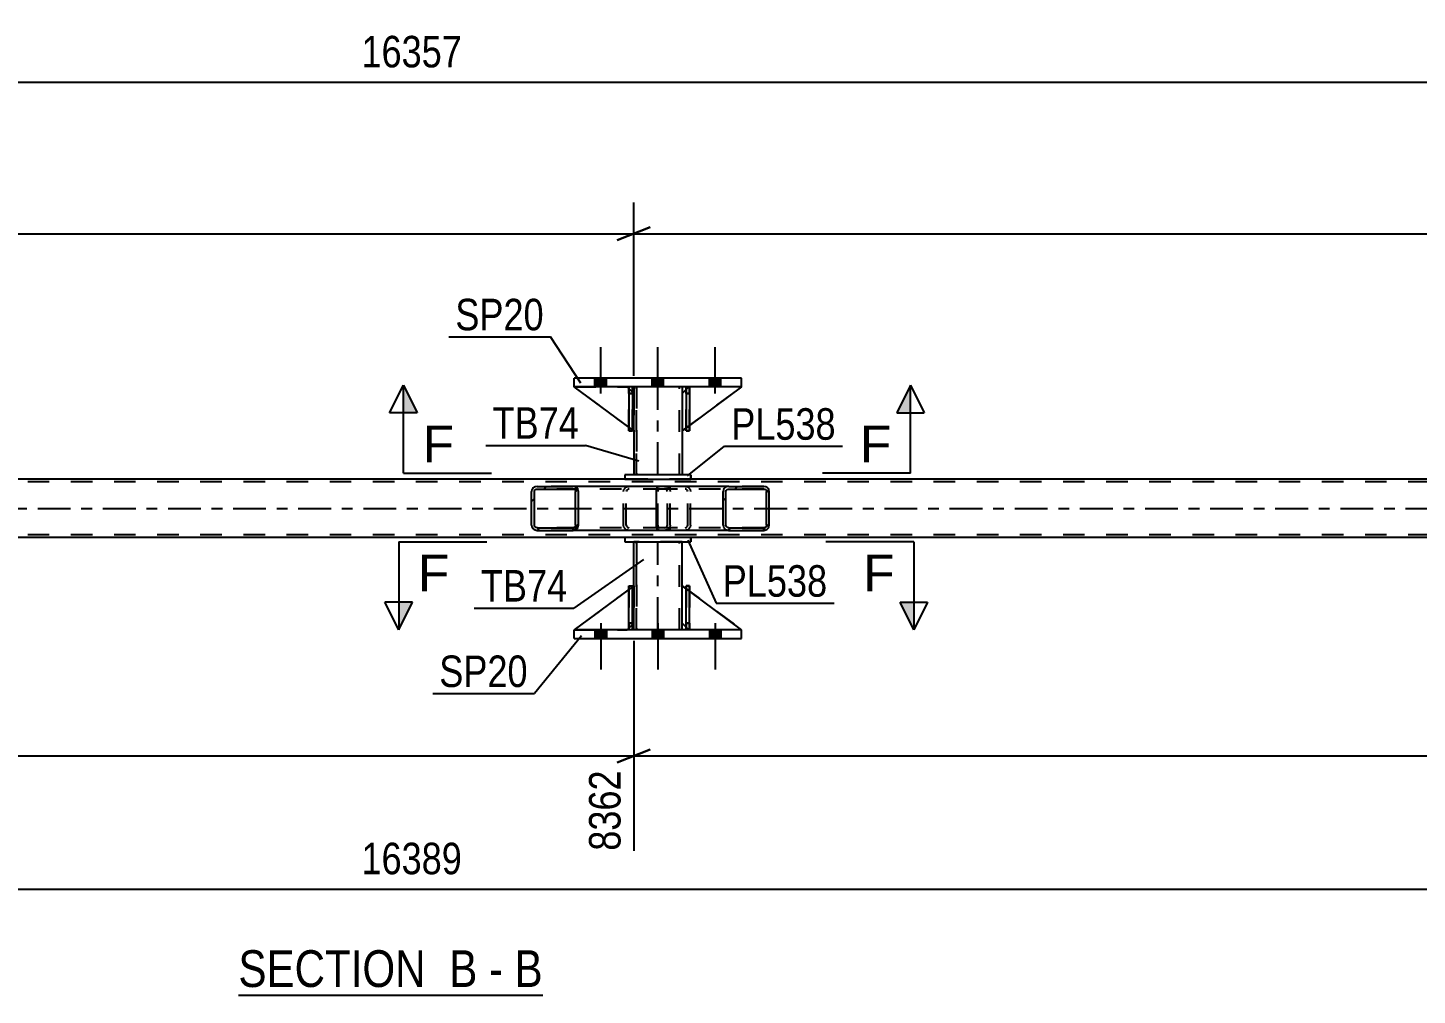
# Model space of a CAD drawing. Header units: millimetres. Extents: x -78 to 763, y -436 to 158.
# Drawn here: x 300.4 to 426.7, y -269.1 to -181.1 of the extents above; entities that cross this region are included whole.
import ezdxf

# ---------------------------------------------------------------- set-up
doc = ezdxf.new("R2010")
doc.units = ezdxf.units.MM
doc.linetypes.add('DXK_LINE_DOT2', pattern=[3.9198, 1.9599, -1.9599])
doc.linetypes.add('DXK_LINE_DOT3', pattern=[5.9187, 2.979, -0.9799, 0.9799, -0.9799])
doc.styles.add('Arial', font='ARIAL.TTF', dxfattribs={"height": 0.2})
doc.styles.add('Arial Narrow', font='ARIALN.TTF', dxfattribs={"height": 0.2})

# ---------------------------------------------------------------- blocks, each defined once
blk = doc.blocks.new('Unknown-814184979-12 - 5260')
at = {"color": 6, "linetype": 'Continuous'}
blk.add_line((319.59, -269.1), (347.24, -269.1), dxfattribs=at)
at = {"color": 0, "linetype": 'Continuous'}
for points in [[(337.7, -268.35), (337.7, -264.85), (319.59, -264.85), (319.59, -268.35)], [(341.31, -268.35), (341.31, -264.85), (338.75, -264.85), (338.75, -268.35)], [(343.63, -268.35), (343.63, -264.85), (342.36, -264.85), (342.36, -268.35)], [(347.24, -268.35), (347.24, -264.85), (344.68, -264.85), (344.68, -268.35)]]:
    blk.add_wipeout(points, dxfattribs=at)
at = {"color": 7, "linetype": 'Continuous', "style": 'Arial Narrow'}
for s, p in [('SECTION ', (319.59, -268.35)), ('B', (338.75, -268.35)), ('B', (344.68, -268.35)), ('-', (342.36, -268.35))]:
    blk.add_text(s, height=3.34, dxfattribs=at).set_placement(p)
blk = doc.blocks.new('Part-814184979-5375 - 5260')
at = {"color": 2, "linetype": 'Continuous'}
for p, q in [((360.27, -214.04), (359.91, -214.4)), ((359.91, -214.4), (359.91, -217.8)), ((365.31, -213.8), (360.59, -217.3)), ((360.27, -217.54), (359.91, -217.8))]:
    blk.add_line(p, q, dxfattribs=at)
at = {"color": 7, "linetype": 'DXK_LINE_DOT2'}
for p, q in [((360.51, -213.8), (360.27, -214.04)), ((365.31, -213.8), (360.51, -213.8)), ((360.59, -217.3), (360.27, -217.54))]:
    blk.add_line(p, q, dxfattribs=at)
blk = doc.blocks.new('Part-814184979-5311 - 5260')
at = {"color": 7, "linetype": 'DXK_LINE_DOT2'}
for p, q in [((360.59, -231.88), (360.27, -231.88)), ((360.27, -235.28), (360.27, -231.88)), ((360.27, -231.88), (360.27, -235.88)), ((360.59, -231.88), (360.59, -235.28)), ((360.59, -235.88), (360.59, -231.88)), ((360.59, -235.28), (360.27, -235.28)), ((360.27, -235.88), (360.27, -235.28)), ((360.59, -235.88), (360.27, -235.88)), ((360.59, -235.28), (360.59, -235.88)), ((360.59, -235.88), (360.59, -235.88))]:
    blk.add_line(p, q, dxfattribs=at)
blk = doc.blocks.new('Part-814184979-5313 - 5260')
at = {"color": 2, "linetype": 'Continuous'}
for p, q in [((360.27, -235.88), (360.27, -231.88)), ((360.27, -231.88), (360.59, -231.88)), ((360.59, -235.88), (360.59, -231.88)), ((360.27, -235.88), (360.27, -235.88)), ((360.59, -235.88), (360.27, -235.88))]:
    blk.add_line(p, q, dxfattribs=at)
at = {"color": 7, "linetype": 'DXK_LINE_DOT2'}
for p, q in [((360.27, -231.88), (360.27, -235.28)), ((360.59, -235.28), (360.59, -231.88)), ((360.27, -235.28), (360.27, -235.88)), ((360.27, -235.28), (360.59, -235.28)), ((360.59, -235.88), (360.59, -235.28)), ((360.59, -235.88), (360.59, -235.88))]:
    blk.add_line(p, q, dxfattribs=at)
blk = doc.blocks.new('Part-814184979-5324 - 5260')
at = {"color": 2, "linetype": 'Continuous'}
for p, q in [((355.51, -213.8), (355.51, -214.4)), ((359.91, -213.8), (359.91, -214.4)), ((355.51, -217.8), (355.51, -221.8)), ((359.91, -217.8), (359.91, -221.8))]:
    blk.add_line(p, q, dxfattribs=at)
at = {"color": 7, "linetype": 'DXK_LINE_DOT2'}
for p, q in [((359.91, -213.8), (355.51, -213.8)), ((355.51, -213.8), (355.51, -221.8)), ((355.51, -214.4), (355.51, -217.8)), ((355.75, -221.8), (355.75, -213.8)), ((355.75, -213.8), (355.75, -221.8)), ((359.67, -221.8), (359.67, -213.8)), ((359.67, -221.8), (359.67, -213.8)), ((359.91, -213.8), (359.91, -221.8)), ((359.91, -214.4), (359.91, -217.8)), ((359.91, -221.8), (355.51, -221.8))]:
    blk.add_line(p, q, dxfattribs=at)
at = {"color": 7, "linetype": 'DXK_LINE_DOT3'}
blk.add_line((357.71, -221.8), (357.71, -213.8), dxfattribs=at)
blk = doc.blocks.new('Part-814184979-5329 - 5260')
at = {"color": 2, "linetype": 'Continuous'}
for p, q in [((354.71, -221.8), (354.71, -222.2)), ((360.71, -221.8), (354.71, -221.8)), ((354.71, -222.2), (360.71, -222.2)), ((360.71, -221.8), (360.71, -222.2)), ((360.71, -221.8), (360.71, -221.8)), ((360.71, -222.2), (360.71, -222.2))]:
    blk.add_line(p, q, dxfattribs=at)
at = {"color": 7, "linetype": 'DXK_LINE_DOT2'}
for p, q in [((354.71, -221.8), (354.71, -222.2)), ((360.71, -222.2), (360.71, -221.8)), ((360.71, -221.8), (360.71, -221.8)), ((360.71, -222.2), (360.71, -222.2))]:
    blk.add_line(p, q, dxfattribs=at)
blk = doc.blocks.new('Part-814184979-5334 - 5260')
at = {"color": 2, "linetype": 'Continuous'}
for p, q in [((354.71, -227.48), (354.71, -227.88)), ((360.71, -227.48), (354.71, -227.48)), ((354.71, -227.88), (360.71, -227.88)), ((360.71, -227.48), (360.71, -227.88)), ((360.71, -227.48), (360.71, -227.48)), ((360.71, -227.88), (360.71, -227.88))]:
    blk.add_line(p, q, dxfattribs=at)
at = {"color": 7, "linetype": 'DXK_LINE_DOT2'}
for p, q in [((354.71, -227.48), (354.71, -227.88)), ((360.71, -227.88), (360.71, -227.48)), ((360.71, -227.48), (360.71, -227.48)), ((360.71, -227.88), (360.71, -227.88))]:
    blk.add_line(p, q, dxfattribs=at)
blk = doc.blocks.new('Part-814184979-5339 - 5260')
at = {"color": 2, "linetype": 'Continuous'}
for p, q in [((355.51, -231.88), (355.51, -227.88)), ((359.91, -231.88), (359.91, -227.88)), ((355.51, -235.88), (355.51, -235.28)), ((359.91, -235.88), (359.91, -235.28))]:
    blk.add_line(p, q, dxfattribs=at)
at = {"color": 7, "linetype": 'DXK_LINE_DOT2'}
for p, q in [((359.91, -227.88), (355.51, -227.88)), ((355.51, -235.88), (355.51, -227.88)), ((355.75, -235.88), (355.75, -227.88)), ((355.75, -227.88), (355.75, -235.88)), ((359.67, -235.88), (359.67, -227.88)), ((359.67, -235.88), (359.67, -227.88)), ((359.91, -235.88), (359.91, -227.88)), ((355.51, -235.28), (355.51, -231.88)), ((359.91, -235.28), (359.91, -231.88)), ((359.91, -235.88), (355.51, -235.88))]:
    blk.add_line(p, q, dxfattribs=at)
at = {"color": 7, "linetype": 'DXK_LINE_DOT3'}
blk.add_line((357.71, -235.88), (357.71, -227.88), dxfattribs=at)
blk = doc.blocks.new('Part-814184979-5340 - 5260')
at = {"color": 2, "linetype": 'Continuous'}
for p, q in [((360.59, -213.8), (360.27, -213.8)), ((360.27, -213.8), (360.27, -217.8)), ((360.59, -213.8), (360.59, -213.8)), ((360.59, -213.8), (360.59, -217.8)), ((360.59, -217.8), (360.27, -217.8))]:
    blk.add_line(p, q, dxfattribs=at)
at = {"color": 7, "linetype": 'DXK_LINE_DOT2'}
for p, q in [((360.27, -214.4), (360.27, -213.8)), ((360.59, -214.4), (360.27, -214.4)), ((360.27, -214.4), (360.27, -217.8)), ((360.59, -214.4), (360.59, -213.8)), ((360.59, -213.8), (360.59, -213.8)), ((360.59, -217.8), (360.59, -214.4))]:
    blk.add_line(p, q, dxfattribs=at)
blk = doc.blocks.new('Part-814184979-5355 - 5260')
at = {"color": 2, "linetype": 'Continuous'}
for p, q in [((350.11, -213.8), (350.11, -213)), ((365.31, -213), (350.11, -213)), ((365.31, -213.8), (365.31, -213)), ((365.31, -213.8), (350.11, -213.8))]:
    blk.add_line(p, q, dxfattribs=at)
at = {"color": 7, "linetype": 'DXK_LINE_DOT2'}
for p, q in [((350.11, -213.8), (350.11, -213)), ((365.31, -213.8), (365.31, -213))]:
    blk.add_line(p, q, dxfattribs=at)
blk = doc.blocks.new('Part-814184979-5360 - 5260')
at = {"color": 2, "linetype": 'Continuous'}
for p, q in [((350.11, -236.68), (350.11, -235.88)), ((365.31, -235.88), (350.11, -235.88)), ((365.31, -236.68), (365.31, -235.88)), ((350.11, -236.68), (365.31, -236.68))]:
    blk.add_line(p, q, dxfattribs=at)
at = {"color": 7, "linetype": 'DXK_LINE_DOT2'}
for p, q in [((350.11, -236.68), (350.11, -235.88)), ((365.31, -236.68), (365.31, -235.88))]:
    blk.add_line(p, q, dxfattribs=at)
blk = doc.blocks.new('Part-814184979-5361 - 5260')
at = {"color": 2, "linetype": 'Continuous'}
for p, q in [((359.91, -235.28), (359.91, -231.88)), ((360.27, -232.14), (359.91, -231.88)), ((365.31, -235.88), (360.59, -232.38)), ((360.27, -235.63), (359.91, -235.28))]:
    blk.add_line(p, q, dxfattribs=at)
at = {"color": 7, "linetype": 'DXK_LINE_DOT2'}
for p, q in [((360.59, -232.38), (360.27, -232.14)), ((360.51, -235.88), (360.27, -235.63)), ((365.31, -235.88), (360.51, -235.88)), ((365.31, -235.88), (365.31, -235.88)), ((365.31, -235.88), (365.31, -235.88))]:
    blk.add_line(p, q, dxfattribs=at)
blk = doc.blocks.new('Part-814184979-5362 - 5260')
at = {"color": 7, "linetype": 'DXK_LINE_DOT2'}
for p, q in [((359.91, -235.28), (359.91, -231.88)), ((359.91, -231.88), (365.31, -235.88)), ((360.51, -235.88), (359.91, -235.28)), ((365.31, -235.88), (360.51, -235.88))]:
    blk.add_line(p, q, dxfattribs=at)
blk = doc.blocks.new('Part-814184979-5363 - 5260')
at = {"color": 2, "linetype": 'Continuous'}
for p, q in [((355.07, -232.21), (350.11, -235.88)), ((355.51, -231.88), (355.39, -231.97)), ((355.51, -235.28), (355.51, -231.88)), ((355.07, -235.72), (354.91, -235.88)), ((355.51, -235.28), (355.39, -235.4)), ((355.51, -235.28), (355.51, -235.28))]:
    blk.add_line(p, q, dxfattribs=at)
at = {"color": 7, "linetype": 'DXK_LINE_DOT2'}
for p, q in [((355.39, -231.97), (355.07, -232.21)), ((355.51, -235.28), (355.51, -231.88)), ((350.11, -235.88), (354.91, -235.88)), ((355.51, -235.28), (354.91, -235.88)), ((355.39, -235.4), (355.07, -235.72))]:
    blk.add_line(p, q, dxfattribs=at)
blk = doc.blocks.new('Part-814184979-5366 - 5260')
at = {"linetype": 'Continuous'}
h = blk.add_hatch(dxfattribs=at)
h.set_pattern_fill('', scale=0.7, style=0, pattern_type=0)
h.set_pattern_definition([(45, (367.7873, -223.1343), (-1.57154, 1.57154), [])])
h.paths.add_polyline_path([(367.83, -223.32), (367.79, -223.13), (367.68, -222.98), (367.52, -222.87), (367.32, -222.84), (364.14, -222.84), (363.95, -222.87), (363.78, -222.98), (363.67, -223.13), (363.64, -223.32), (363.64, -226.36), (363.67, -226.54), (363.78, -226.7), (363.95, -226.8), (364.14, -226.84), (367.32, -226.84), (367.52, -226.8), (367.68, -226.7), (367.79, -226.54), (367.83, -226.36)])
h.paths.add_polyline_path([(367.56, -226.45), (367.5, -226.53), (367.42, -226.58), (367.32, -226.6), (364.14, -226.6), (364.04, -226.58), (363.96, -226.53), (363.91, -226.45), (363.89, -226.36), (363.89, -223.32), (363.91, -223.23), (363.96, -223.15), (364.04, -223.1), (364.14, -223.08), (367.32, -223.08), (367.42, -223.1), (367.5, -223.15), (367.56, -223.23), (367.57, -223.32), (367.57, -226.36)])
at = {"color": 2, "linetype": 'Continuous'}
for p, q in [((357.57, -223.32), (357.59, -223.13)), ((357.57, -226.36), (357.57, -223.32)), ((357.59, -223.13), (357.65, -222.98)), ((357.65, -222.98), (357.73, -222.87)), ((357.73, -222.87), (357.84, -222.84)), ((364.14, -222.84), (357.84, -222.84)), ((363.67, -223.13), (363.64, -223.32)), ((363.64, -226.36), (363.64, -223.32)), ((363.89, -223.32), (363.91, -223.23)), ((363.89, -226.36), (363.89, -223.32)), ((363.91, -223.23), (363.96, -223.15)), ((364.14, -222.84), (363.95, -222.87)), ((363.96, -223.15), (364.04, -223.1)), ((364.04, -223.1), (364.14, -223.08)), ((364.14, -222.84), (367.32, -222.84)), ((364.14, -223.08), (367.32, -223.08)), ((367.52, -222.87), (367.32, -222.84)), ((367.32, -223.08), (367.42, -223.1)), ((367.42, -223.1), (367.5, -223.15)), ((367.5, -223.15), (367.56, -223.23)), ((367.56, -223.23), (367.57, -223.32)), ((367.57, -226.36), (367.57, -223.32)), ((367.83, -223.32), (367.79, -223.13)), ((367.83, -226.36), (367.83, -223.32)), ((357.59, -226.54), (357.57, -226.36)), ((357.65, -226.7), (357.59, -226.54)), ((357.73, -226.8), (357.65, -226.7)), ((357.84, -226.84), (357.73, -226.8)), ((364.14, -226.84), (357.84, -226.84)), ((363.64, -226.36), (363.67, -226.54)), ((363.91, -226.45), (363.89, -226.36)), ((363.96, -226.53), (363.91, -226.45)), ((363.95, -226.8), (364.14, -226.84)), ((364.04, -226.58), (363.96, -226.53)), ((364.14, -226.6), (364.04, -226.58)), ((364.14, -226.6), (367.32, -226.6)), ((364.14, -226.84), (367.32, -226.84)), ((367.42, -226.58), (367.32, -226.6)), ((367.32, -226.84), (367.52, -226.8)), ((367.5, -226.53), (367.42, -226.58)), ((367.56, -226.45), (367.5, -226.53)), ((367.57, -226.36), (367.56, -226.45)), ((367.79, -226.54), (367.83, -226.36))]:
    blk.add_line(p, q, dxfattribs=at)
at = {"color": 7, "linetype": 'DXK_LINE_DOT2'}
for p, q in [((357.71, -223.23), (357.7, -223.32)), ((357.7, -226.36), (357.7, -223.32)), ((357.74, -223.15), (357.71, -223.23)), ((357.79, -223.1), (357.74, -223.15)), ((357.84, -223.08), (357.79, -223.1)), ((367.32, -223.08), (357.84, -223.08)), ((358.83, -223.08), (358.83, -222.84)), ((360.17, -222.84), (360.37, -222.87)), ((360.27, -223.1), (360.17, -223.08)), ((360.35, -223.15), (360.27, -223.1)), ((360.4, -223.23), (360.35, -223.15)), ((360.42, -223.32), (360.4, -223.23)), ((360.42, -226.36), (360.42, -223.32)), ((360.64, -223.13), (360.68, -223.32)), ((360.68, -226.36), (360.68, -223.32)), ((367.32, -222.84), (364.14, -222.84)), ((357.7, -226.36), (357.71, -226.45)), ((357.71, -226.45), (357.74, -226.53)), ((357.74, -226.53), (357.79, -226.58)), ((357.79, -226.58), (357.84, -226.6)), ((367.32, -226.6), (357.84, -226.6)), ((358.83, -226.84), (358.83, -226.6)), ((360.17, -226.6), (360.27, -226.58)), ((360.37, -226.8), (360.17, -226.84)), ((360.27, -226.58), (360.35, -226.53)), ((360.35, -226.53), (360.4, -226.45)), ((360.4, -226.45), (360.42, -226.36)), ((360.68, -226.36), (360.64, -226.54)), ((367.32, -226.84), (364.14, -226.84))]:
    blk.add_line(p, q, dxfattribs=at)
for centre, start, end in [((360.19, -223.33), 23.8494, 68.8059), ((360.19, -226.34), 291.1941, 336.1506)]:
    blk.add_arc(centre, 0.492, start, end, dxfattribs=at)
at = {"color": 2, "linetype": 'Continuous'}
for centre, start, end in [((364.12, -223.33), 111.1941, 156.1506), ((367.34, -223.33), 23.8494, 68.8059), ((364.12, -226.34), 203.8494, 248.8059), ((367.34, -226.34), 291.1941, 336.1506)]:
    blk.add_arc(centre, 0.492, start, end, dxfattribs=at)
blk = doc.blocks.new('Part-814184979-5370 - 5260')
at = {"color": 7, "linetype": 'DXK_LINE_DOT2'}
for p, q in [((355.51, -231.88), (350.11, -235.88)), ((355.51, -235.28), (355.51, -231.88)), ((355.51, -231.88), (355.51, -235.28)), ((350.11, -235.88), (354.91, -235.88)), ((354.91, -235.88), (355.51, -235.28)), ((355.51, -235.28), (354.91, -235.88)), ((355.51, -235.28), (355.51, -235.28))]:
    blk.add_line(p, q, dxfattribs=at)
blk = doc.blocks.new('Part-814184979-5371 - 5260')
at = {"color": 2, "linetype": 'Continuous'}
for p, q in [((355.07, -235.88), (355.07, -231.88)), ((355.07, -231.88), (355.39, -231.88)), ((355.39, -235.88), (355.39, -231.88)), ((355.07, -235.88), (355.07, -235.88)), ((355.39, -235.88), (355.07, -235.88))]:
    blk.add_line(p, q, dxfattribs=at)
at = {"color": 7, "linetype": 'DXK_LINE_DOT2'}
for p, q in [((355.07, -231.88), (355.07, -235.28)), ((355.39, -235.28), (355.39, -231.88)), ((355.07, -235.28), (355.07, -235.88)), ((355.07, -235.28), (355.39, -235.28)), ((355.39, -235.88), (355.39, -235.28)), ((355.39, -235.88), (355.39, -235.88))]:
    blk.add_line(p, q, dxfattribs=at)
blk = doc.blocks.new('Part-814184979-5373 - 5260')
at = {"color": 7, "linetype": 'DXK_LINE_DOT2'}
for p, q in [((355.07, -231.88), (355.39, -231.88)), ((355.07, -235.28), (355.07, -231.88)), ((355.07, -231.88), (355.07, -235.88)), ((355.39, -231.88), (355.39, -235.28)), ((355.39, -235.88), (355.39, -231.97)), ((355.39, -235.28), (355.07, -235.28)), ((355.07, -235.88), (355.07, -235.28)), ((355.39, -235.88), (355.07, -235.88)), ((355.39, -235.28), (355.39, -235.88)), ((355.39, -235.88), (355.39, -235.88))]:
    blk.add_line(p, q, dxfattribs=at)
blk = doc.blocks.new('Part-814184979-5396 - 5260')
at = {"color": 7, "linetype": 'DXK_LINE_DOT2'}
for p, q in [((360.27, -214.4), (360.27, -213.8)), ((360.27, -213.8), (360.27, -213.8)), ((360.27, -213.8), (360.27, -217.8)), ((360.59, -213.8), (360.27, -213.8)), ((360.27, -217.8), (360.27, -214.4)), ((360.27, -214.4), (360.59, -214.4)), ((360.59, -214.4), (360.59, -213.8)), ((360.59, -217.8), (360.59, -213.8)), ((360.59, -214.4), (360.59, -217.8)), ((360.27, -217.8), (360.59, -217.8))]:
    blk.add_line(p, q, dxfattribs=at)
blk = doc.blocks.new('Part-814184979-5415 - 5260')
at = {"color": 7, "linetype": 'DXK_LINE_DOT2'}
for p, q in [((360.51, -213.8), (359.91, -214.4)), ((359.91, -217.8), (365.31, -213.8)), ((359.91, -214.4), (359.91, -217.8)), ((365.31, -213.8), (360.51, -213.8))]:
    blk.add_line(p, q, dxfattribs=at)
blk = doc.blocks.new('Part-814184979-5416 - 5260')
at = {"color": 2, "linetype": 'Continuous'}
for p, q in [((355.07, -217.47), (350.11, -213.8)), ((355.07, -213.95), (354.91, -213.8)), ((355.51, -214.4), (355.39, -214.27)), ((355.51, -214.4), (355.51, -214.4)), ((355.51, -217.8), (355.51, -214.4)), ((355.39, -217.7), (355.51, -217.8)), ((355.51, -217.8), (355.51, -217.8))]:
    blk.add_line(p, q, dxfattribs=at)
at = {"color": 7, "linetype": 'DXK_LINE_DOT2'}
for p, q in [((354.91, -213.8), (350.11, -213.8)), ((354.91, -213.8), (355.51, -214.4)), ((355.39, -214.27), (355.07, -213.95)), ((355.51, -214.4), (355.51, -217.8)), ((355.39, -217.7), (355.07, -217.47))]:
    blk.add_line(p, q, dxfattribs=at)
blk = doc.blocks.new('Part-814184979-5417 - 5260')
at = {"color": 7, "linetype": 'DXK_LINE_DOT2'}
for p, q in [((355.51, -217.8), (350.11, -213.8)), ((350.11, -213.8), (354.91, -213.8)), ((354.91, -213.8), (355.51, -214.4)), ((355.51, -214.4), (354.91, -213.8)), ((355.51, -214.4), (355.51, -217.8)), ((355.51, -214.4), (355.51, -214.4)), ((355.51, -214.4), (355.51, -217.8))]:
    blk.add_line(p, q, dxfattribs=at)
blk = doc.blocks.new('Part-814184979-5418 - 5260')
at = {"color": 2, "linetype": 'Continuous'}
for p, q in [((355.39, -213.8), (355.07, -213.8)), ((355.07, -213.8), (355.07, -217.8)), ((355.39, -213.8), (355.39, -213.8)), ((355.39, -213.8), (355.39, -217.8)), ((355.39, -217.8), (355.07, -217.8))]:
    blk.add_line(p, q, dxfattribs=at)
at = {"color": 7, "linetype": 'DXK_LINE_DOT2'}
for p, q in [((355.07, -214.4), (355.07, -213.8)), ((355.39, -214.4), (355.07, -214.4)), ((355.07, -214.4), (355.07, -217.8)), ((355.39, -214.4), (355.39, -213.8)), ((355.39, -213.8), (355.39, -213.8)), ((355.39, -217.8), (355.39, -214.4))]:
    blk.add_line(p, q, dxfattribs=at)
blk = doc.blocks.new('Part-814184979-5420 - 5260')
at = {"color": 7, "linetype": 'DXK_LINE_DOT2'}
for p, q in [((355.07, -214.4), (355.07, -213.8)), ((355.07, -213.8), (355.07, -213.8)), ((355.07, -213.8), (355.07, -217.8)), ((355.39, -213.8), (355.07, -213.8)), ((355.07, -217.8), (355.07, -214.4)), ((355.07, -214.4), (355.39, -214.4)), ((355.39, -214.4), (355.39, -213.8)), ((355.39, -217.8), (355.39, -213.8)), ((355.39, -214.4), (355.39, -217.8)), ((355.07, -217.8), (355.39, -217.8))]:
    blk.add_line(p, q, dxfattribs=at)
blk = doc.blocks.new('Part-814184979-5479 - 5260')
at = {"color": 2, "linetype": 'Continuous'}
for p, q in [((354.71, -222.2), (190.44, -222.2)), ((524.98, -222.2), (360.71, -222.2)), ((354.71, -227.48), (190.44, -227.48)), ((524.98, -227.48), (360.71, -227.48))]:
    blk.add_line(p, q, dxfattribs=at)
at = {"color": 7, "linetype": 'DXK_LINE_DOT2'}
for p, q in [((360.71, -222.2), (354.71, -222.2)), ((623.83, -222.44), (46.85, -222.44)), ((623.83, -227.24), (46.85, -227.24)), ((360.71, -227.48), (354.71, -227.48))]:
    blk.add_line(p, q, dxfattribs=at)
at = {"color": 7, "linetype": 'DXK_LINE_DOT3'}
blk.add_line((46.85, -224.84), (623.83, -224.84), dxfattribs=at)
blk = doc.blocks.new('Part-814184979-5481 - 5260')
at = {"linetype": 'Continuous'}
h = blk.add_hatch(dxfattribs=at)
h.set_pattern_fill('', scale=0.7, style=0, pattern_type=0)
h.set_pattern_definition([(45, (350.4424, -223.1343), (-1.57154, 1.57154), [])])
h.paths.add_polyline_path([(350.48, -223.32), (350.44, -223.13), (350.33, -222.98), (350.17, -222.87), (349.97, -222.84), (346.74, -222.84), (346.54, -222.87), (346.37, -222.98), (346.26, -223.13), (346.22, -223.32), (346.22, -226.36), (346.26, -226.54), (346.37, -226.7), (346.54, -226.8), (346.74, -226.84), (349.97, -226.84), (350.17, -226.8), (350.33, -226.7), (350.44, -226.54), (350.48, -226.36)])
h.paths.add_polyline_path([(350.21, -226.45), (350.15, -226.53), (350.07, -226.58), (349.97, -226.6), (346.74, -226.6), (346.64, -226.58), (346.55, -226.53), (346.5, -226.45), (346.48, -226.36), (346.48, -223.32), (346.5, -223.23), (346.55, -223.15), (346.64, -223.1), (346.74, -223.08), (349.97, -223.08), (350.07, -223.1), (350.15, -223.15), (350.21, -223.23), (350.23, -223.32), (350.23, -226.36)])
at = {"color": 2, "linetype": 'Continuous'}
for p, q in [((346.26, -223.13), (346.22, -223.32)), ((346.22, -226.36), (346.22, -223.32)), ((346.48, -223.32), (346.5, -223.23)), ((346.48, -226.36), (346.48, -223.32)), ((346.5, -223.23), (346.55, -223.15)), ((346.74, -222.84), (346.54, -222.87)), ((346.55, -223.15), (346.64, -223.1)), ((346.64, -223.1), (346.74, -223.08)), ((346.74, -222.84), (349.97, -222.84)), ((346.74, -223.08), (349.97, -223.08)), ((357.84, -222.84), (349.97, -222.84)), ((350.17, -222.87), (349.97, -222.84)), ((349.97, -223.08), (350.07, -223.1)), ((350.07, -223.1), (350.15, -223.15)), ((350.15, -223.15), (350.21, -223.23)), ((350.21, -223.23), (350.23, -223.32)), ((350.23, -226.36), (350.23, -223.32)), ((350.48, -223.32), (350.44, -223.13)), ((350.48, -226.36), (350.48, -223.32)), ((346.22, -226.36), (346.26, -226.54)), ((346.5, -226.45), (346.48, -226.36)), ((346.55, -226.53), (346.5, -226.45)), ((346.54, -226.8), (346.74, -226.84)), ((346.64, -226.58), (346.55, -226.53)), ((346.74, -226.6), (346.64, -226.58)), ((346.74, -226.6), (349.97, -226.6)), ((346.74, -226.84), (349.97, -226.84)), ((350.07, -226.58), (349.97, -226.6)), ((349.97, -226.84), (350.17, -226.8)), ((357.84, -226.84), (349.97, -226.84)), ((350.15, -226.53), (350.07, -226.58)), ((350.21, -226.45), (350.15, -226.53)), ((350.23, -226.36), (350.21, -226.45)), ((350.44, -226.54), (350.48, -226.36))]:
    blk.add_line(p, q, dxfattribs=at)
at = {"color": 7, "linetype": 'DXK_LINE_DOT2'}
for p, q in [((349.97, -222.84), (346.74, -222.84)), ((358.32, -223.08), (346.74, -223.08)), ((354.57, -223.32), (354.61, -223.13)), ((354.57, -226.36), (354.57, -223.32)), ((354.85, -223.23), (354.83, -223.32)), ((354.83, -226.36), (354.83, -223.32)), ((354.9, -223.15), (354.85, -223.23)), ((354.89, -222.87), (355.08, -222.84)), ((354.99, -223.1), (354.9, -223.15)), ((355.08, -223.08), (354.99, -223.1)), ((358.32, -222.84), (357.84, -222.84)), ((358.32, -222.84), (358.52, -222.87)), ((358.42, -223.1), (358.32, -223.08)), ((358.5, -223.15), (358.42, -223.1)), ((358.56, -223.23), (358.5, -223.15)), ((358.58, -223.32), (358.56, -223.23)), ((358.58, -226.36), (358.58, -223.32)), ((358.79, -223.13), (358.83, -223.32)), ((358.83, -226.36), (358.83, -223.32)), ((358.32, -226.6), (346.74, -226.6)), ((349.97, -226.84), (346.74, -226.84)), ((354.61, -226.54), (354.57, -226.36)), ((354.83, -226.36), (354.85, -226.45)), ((354.85, -226.45), (354.9, -226.53)), ((355.08, -226.84), (354.89, -226.8)), ((354.9, -226.53), (354.93, -226.54)), ((354.93, -226.54), (354.99, -226.58)), ((354.99, -226.58), (355.08, -226.6)), ((358.32, -226.84), (357.84, -226.84)), ((358.32, -226.6), (358.42, -226.58)), ((358.52, -226.8), (358.32, -226.84)), ((358.42, -226.58), (358.5, -226.53)), ((358.5, -226.53), (358.56, -226.45)), ((358.56, -226.45), (358.58, -226.36)), ((358.83, -226.36), (358.79, -226.54))]:
    blk.add_line(p, q, dxfattribs=at)
at = {"color": 2, "linetype": 'Continuous'}
for centre, start, end in [((346.72, -223.34), 110.7583, 155.68), ((349.99, -223.34), 24.32, 69.2417), ((346.72, -226.34), 204.32, 249.2417), ((349.99, -226.34), 290.7583, 335.68)]:
    blk.add_arc(centre, 0.496, start, end, dxfattribs=at)
at = {"color": 7, "linetype": 'DXK_LINE_DOT2'}
for centre, start, end in [((355.07, -223.34), 110.7583, 155.68), ((358.34, -223.34), 24.32, 69.2417), ((355.07, -226.34), 204.32, 249.2417), ((358.34, -226.34), 290.7583, 335.68)]:
    blk.add_arc(centre, 0.496, start, end, dxfattribs=at)
blk = doc.blocks.new('Bolt-814184979-5543 - 5260')
at = {"linetype": 'Continuous'}
for points in [[(351.99, -213.8), (353.03, -213.8), (353.03, -213), (351.99, -213)], [(351.99, -213.8), (353.03, -213.8), (353.03, -213), (351.99, -213)], [(351.99, -213.8), (353.03, -213.8), (353.03, -213), (351.99, -213)], [(357.19, -213.8), (358.23, -213.8), (358.23, -213), (357.19, -213)], [(357.19, -213.8), (358.23, -213.8), (358.23, -213), (357.19, -213)], [(362.39, -213.8), (363.43, -213.8), (363.43, -213), (362.39, -213)], [(362.39, -213.8), (363.43, -213.8), (363.43, -213), (362.39, -213)], [(362.39, -213.8), (363.43, -213.8), (363.43, -213), (362.39, -213)]]:
    blk.add_hatch(color=1, dxfattribs=at).paths.add_polyline_path(points)
at = {"color": 1, "linetype": 'Continuous'}
for p, q in [((352.51, -214.4), (352.51, -210.2)), ((352.51, -214.4), (352.51, -210.2)), ((352.51, -214.4), (352.51, -210.2)), ((357.71, -214.4), (357.71, -210.2)), ((357.71, -214.4), (357.71, -210.2)), ((362.91, -214.4), (362.91, -210.2)), ((362.91, -214.4), (362.91, -210.2)), ((362.91, -214.4), (362.91, -210.2)), ((351.99, -213.8), (351.99, -213)), ((351.99, -213.8), (351.99, -213)), ((351.99, -213.8), (351.99, -213)), ((353.03, -213.8), (353.03, -213)), ((353.03, -213.8), (353.03, -213)), ((353.03, -213.8), (353.03, -213)), ((357.19, -213.8), (357.19, -213)), ((357.19, -213.8), (357.19, -213)), ((358.23, -213.8), (358.23, -213)), ((358.23, -213.8), (358.23, -213)), ((362.39, -213.8), (362.39, -213)), ((362.39, -213.8), (362.39, -213)), ((362.39, -213.8), (362.39, -213)), ((363.43, -213.8), (363.43, -213)), ((363.43, -213.8), (363.43, -213)), ((363.43, -213.8), (363.43, -213))]:
    blk.add_line(p, q, dxfattribs=at)
blk = doc.blocks.new('Bolt-814184979-5544 - 5260')
at = {"linetype": 'Continuous'}
for points in [[(353.03, -235.88), (351.99, -235.88), (351.99, -236.68), (353.03, -236.68)], [(353.03, -235.88), (351.99, -235.88), (351.99, -236.68), (353.03, -236.68)], [(353.03, -235.88), (351.99, -235.88), (351.99, -236.68), (353.03, -236.68)], [(358.23, -235.88), (357.19, -235.88), (357.19, -236.68), (358.23, -236.68)], [(358.23, -235.88), (357.19, -235.88), (357.19, -236.68), (358.23, -236.68)], [(363.43, -235.88), (362.39, -235.88), (362.39, -236.68), (363.43, -236.68)], [(363.43, -235.88), (362.39, -235.88), (362.39, -236.68), (363.43, -236.68)], [(363.43, -235.88), (362.39, -235.88), (362.39, -236.68), (363.43, -236.68)]]:
    blk.add_hatch(color=1, dxfattribs=at).paths.add_polyline_path(points)
at = {"color": 1, "linetype": 'Continuous'}
for p, q in [((351.99, -235.88), (351.99, -236.68)), ((351.99, -235.88), (351.99, -236.68)), ((351.99, -235.88), (351.99, -236.68)), ((352.51, -235.28), (352.51, -239.48)), ((352.51, -235.28), (352.51, -239.48)), ((352.51, -235.28), (352.51, -239.48)), ((353.03, -235.88), (353.03, -236.68)), ((353.03, -235.88), (353.03, -236.68)), ((353.03, -235.88), (353.03, -236.68)), ((357.19, -235.88), (357.19, -236.68)), ((357.19, -235.88), (357.19, -236.68)), ((357.71, -235.28), (357.71, -239.48)), ((357.71, -235.28), (357.71, -239.48)), ((358.23, -235.88), (358.23, -236.68)), ((358.23, -235.88), (358.23, -236.68)), ((362.39, -235.88), (362.39, -236.68)), ((362.39, -235.88), (362.39, -236.68)), ((362.39, -235.88), (362.39, -236.68)), ((362.91, -235.28), (362.91, -239.48)), ((362.91, -235.28), (362.91, -239.48)), ((362.91, -235.28), (362.91, -239.48)), ((363.43, -235.88), (363.43, -236.68)), ((363.43, -235.88), (363.43, -236.68)), ((363.43, -235.88), (363.43, -236.68))]:
    blk.add_line(p, q, dxfattribs=at)
blk = doc.blocks.new('StraightDimension-814184979-5656 - 5260')
at = {"color": 7, "linetype": 'Continuous'}
blk.add_line((35.99, -259.45), (634.69, -259.45), dxfattribs=at)
at = {"color": 0}
blk.add_wipeout([(340.51, -258.7), (340.51, -254.5), (330.17, -254.5), (330.17, -258.7)], dxfattribs=at)
at = {"color": 3, "style": 'Arial Narrow'}
blk.add_text('16389', height=2.863, dxfattribs=at).set_placement((330.77, -258.1))
blk = doc.blocks.new('StraightDimension-814184979-5727 - 5260')
at = {"color": 7, "linetype": 'Continuous'}
for p, q in [((355.51, -212.8), (355.51, -197.02)), ((354.01, -200.47), (357.01, -199.27)), ((185.24, -199.87), (355.51, -199.87))]:
    blk.add_line(p, q, dxfattribs=at)
blk = doc.blocks.new('StraightDimension-814184979-5732 - 5260')
at = {"color": 7, "linetype": 'Continuous'}
for p, q in [((355.51, -212.8), (355.51, -197.02)), ((357.01, -199.27), (354.01, -200.47)), ((355.51, -199.87), (525.78, -199.87))]:
    blk.add_line(p, q, dxfattribs=at)
blk = doc.blocks.new('StraightDimension-814184979-9179 - 5260')
at = {"color": 7, "linetype": 'Continuous'}
blk.add_line((36.63, -186.1), (634.05, -186.1), dxfattribs=at)
at = {"color": 0}
blk.add_wipeout([(340.51, -185.35), (340.51, -181.15), (330.17, -181.15), (330.17, -185.35)], dxfattribs=at)
at = {"color": 3, "style": 'Arial Narrow'}
blk.add_text('16357', height=2.863, dxfattribs=at).set_placement((330.77, -184.75))
blk = doc.blocks.new('StraightDimension-814184979-12869 - 5260')
at = {"color": 7, "linetype": 'Continuous'}
for p, q in [((355.51, -236.88), (355.51, -255.96)), ((357.01, -246.75), (354.01, -247.95)), ((355.51, -247.35), (525.78, -247.35))]:
    blk.add_line(p, q, dxfattribs=at)
blk = doc.blocks.new('StraightDimension-814184979-12870 - 5260')
at = {"color": 7, "linetype": 'Continuous'}
for p, q in [((355.51, -236.88), (355.51, -255.96)), ((185.24, -247.35), (355.51, -247.35)), ((354.01, -247.95), (357.01, -246.75))]:
    blk.add_line(p, q, dxfattribs=at)
at = {"color": 0, "linetype": 'Continuous'}
blk.add_wipeout([(354.91, -248.05), (350.71, -248.05), (350.71, -256.56), (354.91, -256.56)], dxfattribs=at)
at = {"color": 3, "linetype": 'Continuous', "style": 'Arial Narrow'}
blk.add_text('8362', height=2.863, rotation=90.0002, dxfattribs=at).set_placement((354.31, -255.96))
blk = doc.blocks.new('Mark-814184979-5320 - 5260')
at = {"color": 0}
blk.add_wipeout([(350.53, -218.51), (350.53, -215.51), (342.68, -215.51), (342.68, -218.51)], dxfattribs=at)
blk.add_wipeout([(350.53, -218.51), (350.53, -215.51), (342.68, -215.51), (342.68, -218.51)], dxfattribs=at)
at = {"color": 30, "linetype": 'Continuous'}
for p in [(342.08, -219.11), (355.97, -220.55)]:
    blk.add_line(p, (351.13, -219.11), dxfattribs=at)
at = {"color": 3, "style": 'Arial Narrow'}
blk.add_text('TB74', height=2.863, dxfattribs=at).set_placement((342.68, -218.51))
blk = doc.blocks.new('Mark-814184979-5325 - 5260')
at = {"color": 0}
blk.add_wipeout([(373.87, -218.6), (373.87, -215.6), (364.37, -215.6), (364.37, -218.6)], dxfattribs=at)
blk.add_wipeout([(373.87, -218.6), (373.87, -215.6), (364.37, -215.6), (364.37, -218.6)], dxfattribs=at)
at = {"color": 30, "linetype": 'Continuous'}
for p, q in [((360.4, -221.89), (363.77, -219.2)), ((363.77, -219.2), (374.47, -219.2))]:
    blk.add_line(p, q, dxfattribs=at)
at = {"color": 3, "style": 'Arial Narrow'}
blk.add_text('PL538', height=2.863, dxfattribs=at).set_placement((364.37, -218.6))
blk = doc.blocks.new('Mark-814184979-5330 - 5260')
at = {"color": 0}
blk.add_wipeout([(373.11, -232.87), (373.11, -229.87), (363.6, -229.87), (363.6, -232.87)], dxfattribs=at)
blk.add_wipeout([(373.11, -232.87), (373.11, -229.87), (363.6, -229.87), (363.6, -232.87)], dxfattribs=at)
at = {"color": 30, "linetype": 'Continuous'}
for p, q in [((360.44, -227.72), (363, -233.47)), ((363, -233.47), (373.71, -233.47))]:
    blk.add_line(p, q, dxfattribs=at)
at = {"color": 3, "style": 'Arial Narrow'}
blk.add_text('PL538', height=2.863, dxfattribs=at).set_placement((363.6, -232.87))
blk = doc.blocks.new('Mark-814184979-5335 - 5260')
at = {"color": 0}
blk.add_wipeout([(349.48, -233.31), (349.48, -230.31), (341.62, -230.31), (341.62, -233.31)], dxfattribs=at)
blk.add_wipeout([(349.48, -233.31), (349.48, -230.31), (341.62, -230.31), (341.62, -233.31)], dxfattribs=at)
at = {"color": 30, "linetype": 'Continuous'}
for p in [(356.41, -229.49), (341.02, -233.91)]:
    blk.add_line(p, (350.08, -233.91), dxfattribs=at)
at = {"color": 3, "style": 'Arial Narrow'}
blk.add_text('TB74', height=2.863, dxfattribs=at).set_placement((341.62, -233.31))
blk = doc.blocks.new('Mark-814184979-5351 - 5260')
at = {"color": 0}
blk.add_wipeout([(347.34, -208.65), (347.34, -205.65), (339.3, -205.65), (339.3, -208.65)], dxfattribs=at)
blk.add_wipeout([(347.34, -208.65), (347.34, -205.65), (339.3, -205.65), (339.3, -208.65)], dxfattribs=at)
at = {"color": 30, "linetype": 'Continuous'}
for p in [(338.7, -209.25), (350.69, -213.47)]:
    blk.add_line(p, (347.94, -209.25), dxfattribs=at)
at = {"color": 3, "style": 'Arial Narrow'}
blk.add_text('SP20', height=2.863, dxfattribs=at).set_placement((339.3, -208.65))
blk = doc.blocks.new('Mark-814184979-5356 - 5260')
at = {"color": 0}
blk.add_wipeout([(345.88, -241.08), (345.88, -238.08), (337.84, -238.08), (337.84, -241.08)], dxfattribs=at)
blk.add_wipeout([(345.88, -241.08), (345.88, -238.08), (337.84, -238.08), (337.84, -241.08)], dxfattribs=at)
at = {"color": 30, "linetype": 'Continuous'}
for p in [(350.75, -236.44), (337.24, -241.68)]:
    blk.add_line(p, (346.48, -241.68), dxfattribs=at)
at = {"color": 3, "style": 'Arial Narrow'}
blk.add_text('SP20', height=2.863, dxfattribs=at).set_placement((337.84, -241.08))
blk = doc.blocks.new('SectionMark-814184979-5749 - 5260')
at = {"linetype": 'Continuous'}
for points in [[(335.83, -216.15), (334.58, -216.15), (334.58, -213.65)], [(380.66, -216.15), (379.41, -216.15), (380.66, -213.65)]]:
    blk.add_hatch(color=6, dxfattribs=at).paths.add_polyline_path(points)
at = {"color": 6, "linetype": 'Continuous'}
for p, q in [((333.33, -216.15), (334.58, -213.65)), ((334.58, -221.65), (334.58, -213.65)), ((334.58, -213.65), (335.83, -216.15)), ((380.66, -213.65), (379.41, -216.15)), ((380.66, -221.65), (380.66, -213.65)), ((380.66, -213.65), (381.91, -216.15)), ((335.83, -216.15), (333.33, -216.15)), ((379.41, -216.15), (381.91, -216.15)), ((334.58, -221.65), (342.58, -221.65)), ((380.66, -221.65), (372.66, -221.65))]:
    blk.add_line(p, q, dxfattribs=at)
at = {"color": 0, "linetype": 'Continuous'}
for points in [[(339.18, -220.65), (339.18, -217.15), (336.33, -217.15), (336.33, -220.65)], [(378.91, -220.65), (378.91, -217.15), (376.06, -217.15), (376.06, -220.65)]]:
    blk.add_wipeout(points, dxfattribs=at)
at = {"color": 3, "linetype": 'Continuous', "style": 'Arial'}
for p in [(336.33, -220.65), (376.06, -220.65)]:
    blk.add_text('F', height=3.34, dxfattribs=at).set_placement(p)
blk = doc.blocks.new('SectionMark-814184979-5751 - 5260')
at = {"linetype": 'Continuous'}
for points in [[(334.15, -233.38), (335.4, -233.38), (334.15, -235.88)], [(379.71, -233.38), (380.96, -233.38), (380.96, -235.88)]]:
    blk.add_hatch(color=6, dxfattribs=at).paths.add_polyline_path(points)
at = {"color": 6, "linetype": 'Continuous'}
for p, q in [((334.15, -227.88), (342.15, -227.88)), ((334.15, -227.88), (334.15, -235.88)), ((380.96, -227.88), (372.96, -227.88)), ((380.96, -227.88), (380.96, -235.88)), ((334.15, -235.88), (332.9, -233.38)), ((335.4, -233.38), (332.9, -233.38)), ((334.15, -235.88), (335.4, -233.38)), ((379.71, -233.38), (382.21, -233.38)), ((380.96, -235.88), (379.71, -233.38)), ((382.21, -233.38), (380.96, -235.88))]:
    blk.add_line(p, q, dxfattribs=at)
at = {"color": 0, "linetype": 'Continuous'}
for points in [[(338.75, -232.38), (338.75, -228.88), (335.9, -228.88), (335.9, -232.38)], [(379.21, -232.38), (379.21, -228.88), (376.36, -228.88), (376.36, -232.38)]]:
    blk.add_wipeout(points, dxfattribs=at)
at = {"color": 3, "linetype": 'Continuous', "style": 'Arial'}
for p in [(335.9, -232.38), (376.36, -232.38)]:
    blk.add_text('F', height=3.34, dxfattribs=at).set_placement(p)

msp = doc.modelspace()

# ---------------------------------------------------------------- block references
for name in ['Bolt-814184979-5543 - 5260', 'Part-814184979-5355 - 5260', 'Part-814184979-5416 - 5260', 'Part-814184979-5417 - 5260', 'Part-814184979-5418 - 5260', 'Part-814184979-5420 - 5260', 'Part-814184979-5324 - 5260', 'Part-814184979-5375 - 5260', 'Part-814184979-5415 - 5260', 'Part-814184979-5340 - 5260', 'Part-814184979-5396 - 5260', 'Part-814184979-5479 - 5260', 'Part-814184979-5329 - 5260', 'Part-814184979-5481 - 5260', 'Part-814184979-5366 - 5260', 'Part-814184979-5334 - 5260', 'Part-814184979-5339 - 5260', 'Part-814184979-5363 - 5260', 'Part-814184979-5370 - 5260', 'Part-814184979-5371 - 5260', 'Part-814184979-5373 - 5260', 'Part-814184979-5361 - 5260', 'Part-814184979-5362 - 5260', 'Part-814184979-5311 - 5260', 'Part-814184979-5313 - 5260', 'Part-814184979-5360 - 5260', 'Bolt-814184979-5544 - 5260', 'Unknown-814184979-12 - 5260']:
    msp.add_blockref(name, (0, 0))

# ---------------------------------------------------------------- next in the draw order: block references
for name in ['StraightDimension-814184979-5727 - 5260', 'StraightDimension-814184979-5656 - 5260']:
    msp.add_blockref(name, (0, 0))

# ---------------------------------------------------------------- next in the draw order: block references
for name in ['StraightDimension-814184979-5732 - 5260', 'Mark-814184979-5330 - 5260', 'Mark-814184979-5335 - 5260', 'StraightDimension-814184979-12869 - 5260']:
    msp.add_blockref(name, (0, 0))

# ---------------------------------------------------------------- next in the draw order: block references
for name in ['StraightDimension-814184979-9179 - 5260', 'StraightDimension-814184979-12870 - 5260']:
    msp.add_blockref(name, (0, 0))

# ---------------------------------------------------------------- next in the draw order: block references
for name in ['Mark-814184979-5351 - 5260', 'Mark-814184979-5320 - 5260', 'Mark-814184979-5325 - 5260', 'Mark-814184979-5356 - 5260']:
    msp.add_blockref(name, (0, 0))

# ---------------------------------------------------------------- next in the draw order: block references
for name in ['SectionMark-814184979-5749 - 5260', 'SectionMark-814184979-5751 - 5260']:
    msp.add_blockref(name, (0, 0))

doc.saveas('drawing.dxf')
